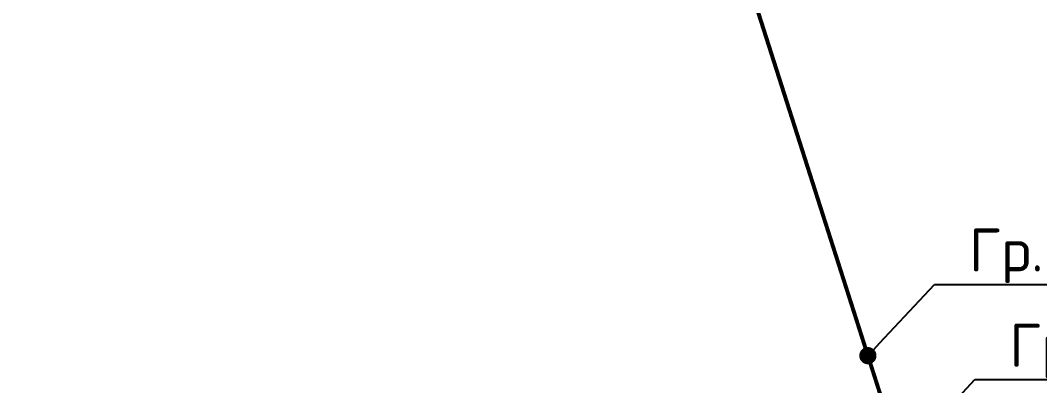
# Model space of a CAD drawing. Header units: millimetres. Extents: x -813692 to 807431, y 0 to 1813163.
# Drawn here: x 16467 to 22386, y 825648 to 827769 of the extents above; entities that cross this region are included whole.
import ezdxf
from ezdxf import colors
from ezdxf.entities.mleader import LeaderData, LeaderLine
from ezdxf.math import Vec2, Vec3

# ---------------------------------------------------------------- set-up
doc = ezdxf.new("R2010")
doc.units = ezdxf.units.MM
for name, color, linetype, lineweight in [('_Гр.ЩД-0.1С.7.5.I2.4', 6, 'Continuous', 50), ('_Гр.ЩД-0.1С.7.5.I3.1', 6, 'Continuous', 50), ('_Гр.ЩД-0.1С.7.5.I3.2', 6, 'Continuous', 50)]:
    doc.layers.add(name, color=color, linetype=linetype, lineweight=lineweight)
doc.styles.add('ISOCPEUR', font='isocpeur.ttf')

# ---------------------------------------------------------------- blocks, each defined once
blk = doc.blocks.new('_Dot')
at = {"color": 0, "linetype": 'ByBlock', "lineweight": -2}
blk.add_line((-0.5, 0), (-1, 0), dxfattribs=at)
at = {"color": 0, "linetype": 'ByBlock', "const_width": 0.5}
blk.add_lwpolyline([(-0.25, 0, 1), (0.25, 0, 1)], format="xyb", close=True, dxfattribs=at)

msp = doc.modelspace()

# ---------------------------------------------------------------- linework, layer by layer
at = {"layer": '_Гр.ЩД-0.1С.7.5.I2.4', "ltscale": 100}
msp.add_lwpolyline([(3807.8, 814744.9), (3807.8, 828383), (5567.4, 828419), (10295.2, 829052.4), (14736.2, 829946.9), (19078.4, 831221.2), (19608, 831399.6), (22302.7, 822962.2), (22596.9, 822283.5), (22040.5, 821981), (22459.3, 821250.7), (23019, 822533.9), (25465.5, 823879.5), (25465.5, 822908.8), (25372.9, 822883.8), (25854.1, 822064), (25595.8, 821899), (25595.8, 820833.3)], dxfattribs=at)
at = {"layer": '_Гр.ЩД-0.1С.7.5.I3.1', "ltscale": 100}
msp.add_lwpolyline([(6563.4, 814731.6), (3807.8, 814747.3), (3807.8, 828383), (5567.4, 828419), (10295.2, 829052.4), (14736.2, 829946.9), (19078.4, 831221.2), (19610.7, 831391.2), (22302.7, 822962.2), (26768, 824679.1), (26944.6, 824348.6), (29792.8, 817704.7), (31984.8, 818757.9), (32656.5, 817337.1), (33341.7, 817643.1), (35142.2, 818574.8), (37117.4, 819380.6)], dxfattribs=at)
at = {"layer": '_Гр.ЩД-0.1С.7.5.I3.2', "ltscale": 100}
msp.add_lwpolyline([(6563.4, 814731.6), (3807.8, 814744.9), (3807.8, 828383), (5567.4, 828419), (10300.9, 829053.5), (14736.2, 829946.9), (19608, 831399.6), (22302.7, 822962.2), (26768, 824679.1), (27036.1, 824098.9), (29792.8, 817704.7), (35077.6, 820329), (40155.7, 823256.7)], dxfattribs=at)

# ---------------------------------------------------------------- leaders
at = {"layer": '_Гр.ЩД-0.1С.7.5.I2.4'}
ml = msp.add_multileader_mtext('Standard', dxfattribs=at)
ml.set_content('Гр.ЩД-0.1С.7.5.I2.4', color=256, style='ISOCPEUR')
ml.set_leader_properties()
ml.set_arrow_properties(name='DOT')
ml.build(insert=Vec2(0, 0))
ml.multileader.update_dxf_attribs({"has_dogleg": 0, "text_left_attachment_type": 6, "text_right_attachment_type": 6, "arrow_head_size": 100})
ctx = ml.context
ctx.base_point, ctx.char_height, ctx.arrow_head_size, ctx.landing_gap_size, ctx.plane_origin = Vec3(22009.8, 825682.7), 250, 100, 200, Vec3(105932.5, 953346.2)
ctx.left_attachment, ctx.right_attachment = 6, 6
notes = []
notes.append((ctx, [(0, (1, 1, 0), (22001.8, 825682.7), (1, 0), 8, [(1, [(21623.2, 825268.6)], 0, [])])]))
ctx.mtext.insert, ctx.mtext.flow_direction = Vec3(22209.8, 826007.7), 5
at = {"layer": '_Гр.ЩД-0.1С.7.5.I3.2'}
ml = msp.add_multileader_mtext('Standard', dxfattribs=at)
ml.set_content('Гр.ЩД-0.1С.7.5.I3.2', color=256, style='ISOCPEUR')
ml.set_leader_properties()
ml.set_arrow_properties(name='DOT')
ml.build(insert=Vec2(0, 0))
ml.multileader.update_dxf_attribs({"has_dogleg": 0, "text_left_attachment_type": 6, "text_right_attachment_type": 6, "arrow_head_size": 100})
ctx = ml.context
ctx.base_point, ctx.char_height, ctx.arrow_head_size, ctx.landing_gap_size, ctx.plane_origin = Vec3(21775.5, 826235.8), 250, 100, 200, Vec3(105698.2, 953899.3)
ctx.left_attachment, ctx.right_attachment = 6, 6
notes.append((ctx, [(0, (1, 1, 0), (21767.5, 826235.8), (1, 0), 8, [(1, [(21388.9, 825821.7)], 0, [])])]))
ctx.mtext.insert, ctx.mtext.flow_direction = Vec3(21975.5, 826560.8), 5
for ctx, leaders in notes:
    for number, flags, end, landing, length, lines in leaders:
        leader = LeaderData()
        leader.index, (leader.has_last_leader_line, leader.has_dogleg_vector, leader.attachment_direction) = number, flags
        leader.last_leader_point, leader.dogleg_vector, leader.dogleg_length = Vec3(end), Vec3(landing), length
        for number, points, colour, breaks in lines:
            line = LeaderLine()
            line.index, line.vertices, line.color, line.breaks = number, Vec3.list(points), colors.encode_raw_color(colour), breaks
            leader.lines.append(line)
        ctx.leaders.append(leader)

doc.saveas('drawing.dxf')
